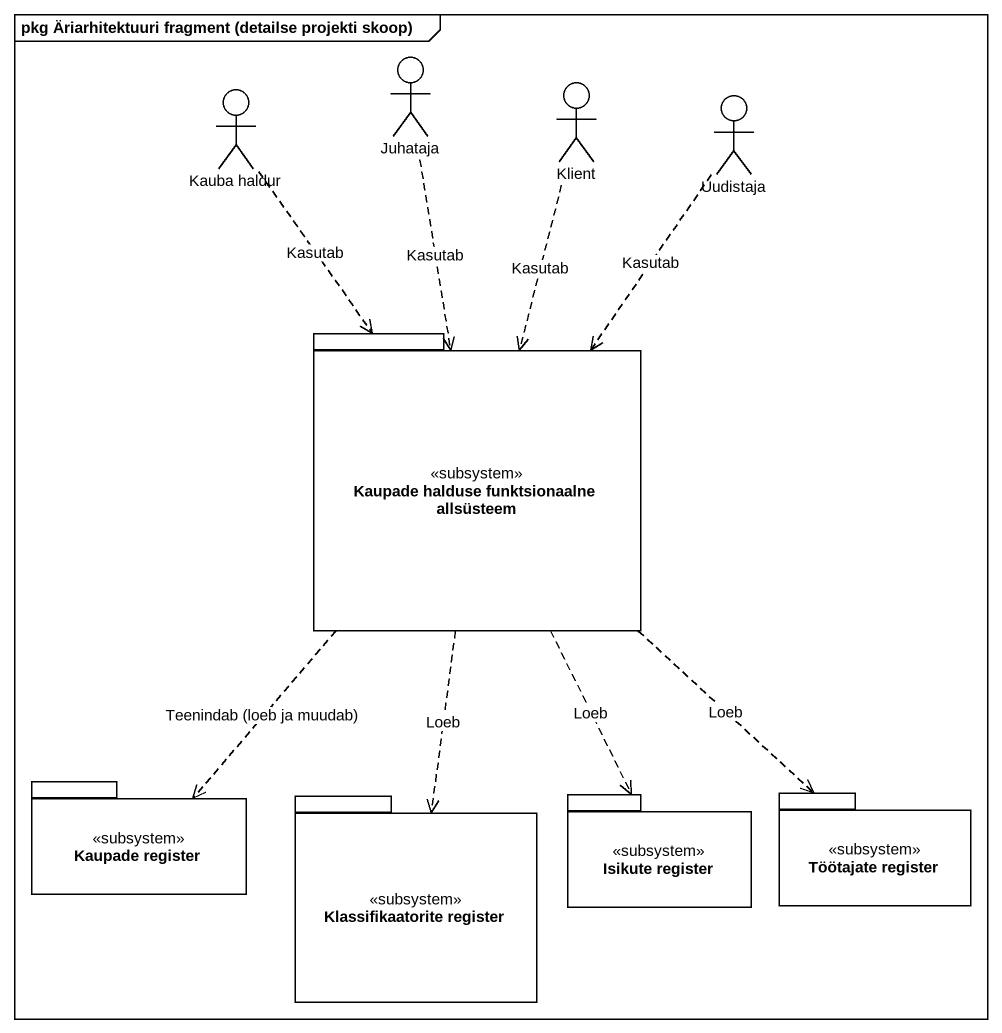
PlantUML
@startuml
mainframe pkg Äriarhitektuuri fragment (detailse projekti skoop)
actor Juhataja
actor Klient
actor "Kauba haldur" as Kauba_haldur
actor Uudistaja
package "Kaupade halduse funktsionaalne allsüsteem" as Kaupade_halduse <<subsystem>> {
}
package "Kaupade register" as Kaupade_register <<subsystem>> {
}
package "Klassifikaatorite register" as Klassifikaatorite_register <<subsystem>> {
}
package "Isikute register" as Isikute_register <<subsystem>> {
}
package "Töötajate register" as Töötajate_register <<subsystem>> {
}
Juhataja ..> Kaupade_halduse : Kasutab
Klient ..> Kaupade_halduse : Kasutab
Kauba_haldur ..> Kaupade_halduse : Kasutab
Uudistaja ..> Kaupade_halduse : Kasutab
Kaupade_halduse ..> Kaupade_register : Teenindab (loeb ja muudab)
Kaupade_halduse ..> Klassifikaatorite_register : Loeb
Kaupade_halduse ..> Isikute_register : Loeb
Kaupade_halduse ..> Töötajate_register : Loeb
@enduml
